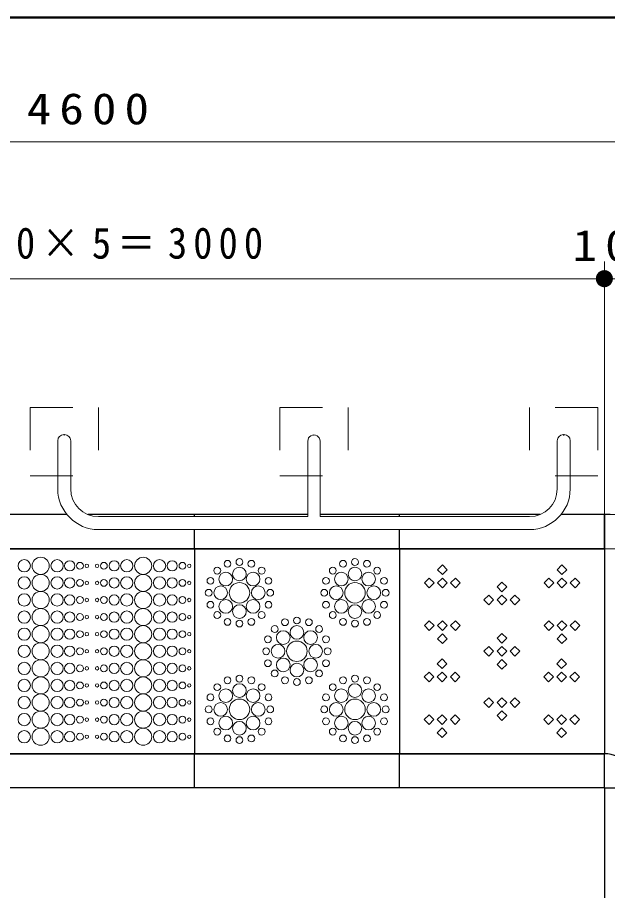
# Model space of a CAD drawing. Units: millimetres on the paper, scale 1:50. Extents: x -365 to 0, y -19 to 257.
# Drawn here: x -281.7 to -247.1, y 205.9 to 257 of the extents above; entities that cross this region are included whole.
import ezdxf

# ---------------------------------------------------------------- set-up
doc = ezdxf.new("R2010")
doc.units = ezdxf.units.MM
doc.linetypes.add('USER1', pattern=[4.5, 2.5, -2])
doc.layers.add('LY_1', color=7, linetype='Continuous', lineweight=13)
doc.layers.add('LY_3', color=7, linetype='Continuous', lineweight=13)
doc.styles.add('ＭＳ ゴシック', font='')
doc.styles.get('ＭＳ ゴシック').set_extended_font_data('MS Gothic')

# ---------------------------------------------------------------- blocks, each defined once
blk = doc.blocks.new('filled_dot')
at = {"color": 0, "linetype": 'Continuous', "lineweight": -2, "const_width": 1.25}
blk.add_lwpolyline([(-0.625, 0, 1), (0.625, 0, 1)], format="xyb", close=True, dxfattribs=at)

msp = doc.modelspace()

# ---------------------------------------------------------------- linework, layer by layer
at = {"layer": 'LY_1'}
for p, q in [((-323.32, 249.717), (-231.32, 249.717)), ((-247.32, 212.917), (-247.32, 242.717)), ((-307.32, 241.717), (-247.32, 241.717)), ((-247.32, 241.717), (-245.32, 241.717)), ((-278.96, 232.597), (-278.92, 232.597)), ((-278.96, 232.554), (-278.92, 232.554)), ((-264.34, 232.554), (-264.3, 232.554)), ((-249.68, 232.597), (-249.72, 232.597)), ((-249.72, 232.534), (-249.68, 232.534)), ((-279.32, 229.417), (-279.32, 232.237)), ((-278.56, 229.417), (-278.56, 232.237)), ((-264.68, 232.214), (-264.68, 227.797)), ((-263.96, 232.217), (-263.96, 227.797)), ((-250.08, 229.417), (-250.08, 232.237)), ((-249.32, 229.417), (-249.32, 232.237)), ((-276.94, 227.797), (-264.68, 227.797)), ((-251.7, 227.797), (-263.96, 227.797)), ((-251.7, 227.037), (-276.94, 227.037)), ((-257.086, 224.682), (-256.803, 224.965)), ((-256.803, 224.965), (-256.52, 224.682)), ((-250.086, 224.682), (-249.803, 224.965)), ((-249.803, 224.965), (-249.52, 224.682)), ((-256.803, 224.4), (-257.086, 224.682)), ((-256.52, 224.682), (-256.803, 224.4)), ((-249.803, 224.4), (-250.086, 224.682)), ((-249.52, 224.682), (-249.803, 224.4)), ((-257.569, 224.2), (-257.851, 223.917)), ((-257.851, 223.917), (-257.569, 223.634)), ((-257.286, 223.917), (-257.569, 224.2)), ((-257.569, 223.634), (-257.286, 223.917)), ((-256.803, 224.2), (-257.086, 223.917)), ((-257.086, 223.917), (-256.803, 223.634)), ((-256.52, 223.917), (-256.803, 224.2)), ((-256.803, 223.634), (-256.52, 223.917)), ((-256.037, 224.2), (-256.32, 223.917)), ((-256.32, 223.917), (-256.037, 223.634)), ((-255.754, 223.917), (-256.037, 224.2)), ((-256.037, 223.634), (-255.754, 223.917)), ((-253.603, 223.682), (-253.32, 223.965)), ((-253.32, 223.965), (-253.037, 223.682)), ((-250.569, 224.2), (-250.851, 223.917)), ((-250.851, 223.917), (-250.569, 223.634)), ((-250.286, 223.917), (-250.569, 224.2)), ((-250.569, 223.634), (-250.286, 223.917)), ((-249.803, 224.2), (-250.086, 223.917)), ((-250.086, 223.917), (-249.803, 223.634)), ((-249.52, 223.917), (-249.803, 224.2)), ((-249.803, 223.634), (-249.52, 223.917)), ((-249.037, 224.2), (-249.32, 223.917)), ((-249.32, 223.917), (-249.037, 223.634)), ((-248.754, 223.917), (-249.037, 224.2)), ((-249.037, 223.634), (-248.754, 223.917)), ((-253.32, 223.4), (-253.603, 223.682)), ((-253.037, 223.682), (-253.32, 223.4)), ((-254.086, 223.2), (-254.369, 222.917)), ((-254.369, 222.917), (-254.086, 222.634)), ((-253.803, 222.917), (-254.086, 223.2)), ((-254.086, 222.634), (-253.803, 222.917)), ((-253.32, 223.2), (-253.603, 222.917)), ((-253.603, 222.917), (-253.32, 222.634)), ((-253.037, 222.917), (-253.32, 223.2)), ((-253.32, 222.634), (-253.037, 222.917)), ((-252.554, 223.2), (-252.837, 222.917)), ((-252.837, 222.917), (-252.554, 222.634)), ((-252.272, 222.917), (-252.554, 223.2)), ((-252.554, 222.634), (-252.272, 222.917)), ((-257.569, 221.7), (-257.851, 221.417)), ((-257.851, 221.417), (-257.569, 221.134)), ((-257.286, 221.417), (-257.569, 221.7)), ((-257.569, 221.134), (-257.286, 221.417)), ((-256.803, 221.7), (-257.086, 221.417)), ((-257.086, 221.417), (-256.803, 221.134)), ((-256.52, 221.417), (-256.803, 221.7)), ((-256.803, 221.134), (-256.52, 221.417)), ((-256.037, 221.7), (-256.32, 221.417)), ((-256.32, 221.417), (-256.037, 221.134)), ((-255.754, 221.417), (-256.037, 221.7)), ((-256.037, 221.134), (-255.754, 221.417)), ((-250.569, 221.7), (-250.851, 221.417)), ((-250.851, 221.417), (-250.569, 221.134)), ((-250.286, 221.417), (-250.569, 221.7)), ((-250.569, 221.134), (-250.286, 221.417)), ((-249.803, 221.7), (-250.086, 221.417)), ((-250.086, 221.417), (-249.803, 221.134)), ((-249.52, 221.417), (-249.803, 221.7)), ((-249.803, 221.134), (-249.52, 221.417)), ((-249.037, 221.7), (-249.32, 221.417)), ((-249.32, 221.417), (-249.037, 221.134)), ((-248.754, 221.417), (-249.037, 221.7)), ((-249.037, 221.134), (-248.754, 221.417)), ((-257.086, 220.651), (-256.803, 220.934)), ((-256.803, 220.934), (-256.52, 220.651)), ((-253.603, 220.682), (-253.32, 220.965)), ((-253.32, 220.4), (-253.603, 220.682)), ((-253.32, 220.965), (-253.037, 220.682)), ((-253.037, 220.682), (-253.32, 220.4)), ((-250.086, 220.651), (-249.803, 220.934)), ((-249.803, 220.934), (-249.52, 220.651)), ((-256.803, 220.368), (-257.086, 220.651)), ((-256.52, 220.651), (-256.803, 220.368)), ((-254.086, 220.2), (-254.369, 219.917)), ((-253.803, 219.917), (-254.086, 220.2)), ((-253.32, 220.2), (-253.603, 219.917)), ((-253.037, 219.917), (-253.32, 220.2)), ((-252.554, 220.2), (-252.837, 219.917)), ((-252.272, 219.917), (-252.554, 220.2)), ((-249.803, 220.368), (-250.086, 220.651)), ((-249.52, 220.651), (-249.803, 220.368)), ((-254.369, 219.917), (-254.086, 219.634)), ((-254.086, 219.634), (-253.803, 219.917)), ((-253.603, 219.917), (-253.32, 219.634)), ((-253.32, 219.634), (-253.037, 219.917)), ((-252.837, 219.917), (-252.554, 219.634)), ((-252.554, 219.634), (-252.272, 219.917)), ((-257.103, 219.182), (-256.82, 219.465)), ((-256.82, 218.9), (-257.103, 219.182)), ((-256.82, 219.465), (-256.537, 219.182)), ((-256.537, 219.182), (-256.82, 218.9)), ((-253.603, 219.151), (-253.32, 219.434)), ((-253.32, 218.868), (-253.603, 219.151)), ((-253.32, 219.434), (-253.037, 219.151)), ((-253.037, 219.151), (-253.32, 218.868)), ((-250.103, 219.182), (-249.82, 219.465)), ((-249.82, 218.9), (-250.103, 219.182)), ((-249.82, 219.465), (-249.537, 219.182)), ((-249.537, 219.182), (-249.82, 218.9)), ((-257.586, 218.7), (-257.869, 218.417)), ((-257.303, 218.417), (-257.586, 218.7)), ((-256.82, 218.7), (-257.103, 218.417)), ((-256.537, 218.417), (-256.82, 218.7)), ((-256.054, 218.7), (-256.337, 218.417)), ((-255.772, 218.417), (-256.054, 218.7)), ((-250.586, 218.7), (-250.869, 218.417)), ((-250.303, 218.417), (-250.586, 218.7)), ((-249.82, 218.7), (-250.103, 218.417)), ((-249.537, 218.417), (-249.82, 218.7)), ((-249.054, 218.7), (-249.337, 218.417)), ((-248.772, 218.417), (-249.054, 218.7)), ((-257.869, 218.417), (-257.586, 218.134)), ((-257.586, 218.134), (-257.303, 218.417)), ((-257.103, 218.417), (-256.82, 218.134)), ((-256.82, 218.134), (-256.537, 218.417)), ((-256.337, 218.417), (-256.054, 218.134)), ((-256.054, 218.134), (-255.772, 218.417)), ((-250.869, 218.417), (-250.586, 218.134)), ((-250.586, 218.134), (-250.303, 218.417)), ((-250.103, 218.417), (-249.82, 218.134)), ((-249.82, 218.134), (-249.537, 218.417)), ((-249.337, 218.417), (-249.054, 218.134)), ((-249.054, 218.134), (-248.772, 218.417)), ((-254.086, 217.2), (-254.369, 216.917)), ((-253.803, 216.917), (-254.086, 217.2)), ((-253.32, 217.2), (-253.603, 216.917)), ((-253.037, 216.917), (-253.32, 217.2)), ((-252.554, 217.2), (-252.837, 216.917)), ((-252.272, 216.917), (-252.554, 217.2)), ((-254.369, 216.917), (-254.086, 216.634)), ((-254.086, 216.634), (-253.803, 216.917)), ((-253.603, 216.917), (-253.32, 216.634)), ((-253.32, 216.634), (-253.037, 216.917)), ((-252.837, 216.917), (-252.554, 216.634)), ((-252.554, 216.634), (-252.272, 216.917)), ((-257.586, 216.2), (-257.869, 215.917)), ((-257.303, 215.917), (-257.586, 216.2)), ((-256.82, 216.2), (-257.103, 215.917)), ((-256.537, 215.917), (-256.82, 216.2)), ((-256.054, 216.2), (-256.337, 215.917)), ((-255.772, 215.917), (-256.054, 216.2)), ((-253.603, 216.151), (-253.32, 216.434)), ((-253.32, 215.868), (-253.603, 216.151)), ((-253.32, 216.434), (-253.037, 216.151)), ((-253.037, 216.151), (-253.32, 215.868)), ((-250.586, 216.2), (-250.869, 215.917)), ((-250.303, 215.917), (-250.586, 216.2)), ((-249.82, 216.2), (-250.103, 215.917)), ((-249.537, 215.917), (-249.82, 216.2)), ((-249.054, 216.2), (-249.337, 215.917)), ((-248.772, 215.917), (-249.054, 216.2)), ((-257.869, 215.917), (-257.586, 215.634)), ((-257.586, 215.634), (-257.303, 215.917)), ((-257.103, 215.917), (-256.82, 215.634)), ((-256.82, 215.634), (-256.537, 215.917)), ((-256.337, 215.917), (-256.054, 215.634)), ((-256.054, 215.634), (-255.772, 215.917)), ((-250.869, 215.917), (-250.586, 215.634)), ((-250.586, 215.634), (-250.303, 215.917)), ((-250.103, 215.917), (-249.82, 215.634)), ((-249.82, 215.634), (-249.537, 215.917)), ((-249.337, 215.917), (-249.054, 215.634)), ((-249.054, 215.634), (-248.772, 215.917)), ((-257.103, 215.151), (-256.82, 215.434)), ((-256.82, 214.868), (-257.103, 215.151)), ((-256.82, 215.434), (-256.537, 215.151)), ((-256.537, 215.151), (-256.82, 214.868)), ((-250.103, 215.151), (-249.82, 215.434)), ((-249.82, 214.868), (-250.103, 215.151)), ((-249.82, 215.434), (-249.537, 215.151)), ((-249.537, 215.151), (-249.82, 214.868))]:
    msp.add_line(p, q, dxfattribs=at)
at = {"layer": 'LY_1', "color": 4, "linetype": 'USER1'}
for p, q in [((-280.94, 234.177), (-280.94, 230.177)), ((-280.94, 234.177), (-276.94, 234.177)), ((-276.94, 234.177), (-276.94, 230.177)), ((-266.32, 234.177), (-262.32, 234.177)), ((-266.32, 234.177), (-266.32, 230.177)), ((-262.32, 234.177), (-262.32, 230.177)), ((-247.7, 234.177), (-251.7, 234.177)), ((-251.7, 234.177), (-251.7, 230.177)), ((-247.7, 234.177), (-247.7, 230.177)), ((-280.94, 230.177), (-276.94, 230.177)), ((-266.32, 230.177), (-262.32, 230.177)), ((-247.7, 230.177), (-251.7, 230.177))]:
    msp.add_line(p, q, dxfattribs=at)
at = {"layer": 'LY_1', "lineweight": 25}
for p, q in [((-278.788, 227.917), (-283.32, 227.917)), ((-271.32, 227.917), (-277.552, 227.917)), ((-271.32, 227.797), (-271.32, 227.917)), ((-264.68, 227.917), (-271.32, 227.917)), ((-259.32, 227.917), (-263.96, 227.917)), ((-259.32, 227.797), (-259.32, 227.917)), ((-251.088, 227.917), (-259.32, 227.917)), ((-247.32, 227.917), (-249.852, 227.917)), ((-247.32, 227.917), (-247.32, 225.917)), ((-247.32, 225.917), (-247.32, 227.917)), ((-271.32, 225.917), (-271.32, 227.037)), ((-259.32, 225.917), (-259.32, 227.037)), ((-283.32, 225.917), (-271.32, 225.917)), ((-271.32, 225.917), (-283.32, 225.917)), ((-271.32, 225.917), (-283.32, 225.917)), ((-271.32, 225.917), (-271.32, 213.917)), ((-271.32, 225.917), (-271.32, 213.917)), ((-271.32, 225.917), (-259.32, 225.917)), ((-259.32, 225.917), (-271.32, 225.917)), ((-259.32, 225.917), (-271.32, 225.917)), ((-259.32, 225.917), (-259.32, 213.917)), ((-259.32, 225.917), (-259.32, 213.917)), ((-259.32, 225.917), (-247.32, 225.917)), ((-247.32, 225.917), (-259.32, 225.917)), ((-247.32, 225.917), (-259.32, 225.917)), ((-247.32, 225.917), (-247.32, 213.917)), ((-283.32, 213.917), (-271.32, 213.917)), ((-271.32, 213.917), (-283.32, 213.917)), ((-271.32, 213.917), (-259.32, 213.917)), ((-271.32, 211.917), (-271.32, 213.917)), ((-271.32, 211.917), (-271.32, 213.917)), ((-259.32, 213.917), (-271.32, 213.917)), ((-259.32, 213.917), (-247.32, 213.917)), ((-259.32, 211.917), (-259.32, 213.917)), ((-259.32, 211.917), (-259.32, 213.917)), ((-247.32, 213.917), (-259.32, 213.917)), ((-247.32, 211.917), (-247.32, 213.917)), ((-247.32, 211.917), (-247.32, 213.917)), ((-271.32, 211.917), (-283.32, 211.917)), ((-259.32, 211.917), (-271.32, 211.917)), ((-247.32, 211.917), (-259.32, 211.917)), ((-247.32, 211.917), (-247.32, 199.917)), ((-247.32, 211.917), (-245.32, 211.917)), ((-247.32, 211.917), (-245.32, 211.917))]:
    msp.add_line(p, q, dxfattribs=at)
at = {"layer": 'LY_1'}
for centre, radius in [((-281.28, 224.917), 0.36), ((-280.32, 224.917), 0.5), ((-279.36, 224.917), 0.36), ((-275.28, 224.917), 0.36), ((-274.32, 224.917), 0.5), ((-273.36, 224.917), 0.36), ((-278.62, 224.917), 0.3), ((-278.02, 224.917), 0.2), ((-277.62, 224.917), 0.1), ((-277.02, 224.917), 0.1), ((-276.62, 224.917), 0.2), ((-276.02, 224.917), 0.3), ((-272.62, 224.917), 0.3), ((-272.02, 224.917), 0.2), ((-271.62, 224.917), 0.1), ((-281.28, 223.917), 0.36), ((-280.32, 223.917), 0.5), ((-279.36, 223.917), 0.36), ((-275.28, 223.917), 0.36), ((-274.32, 223.917), 0.5), ((-273.36, 223.917), 0.36), ((-278.62, 223.917), 0.3), ((-278.02, 223.917), 0.2), ((-277.62, 223.917), 0.1), ((-277.02, 223.917), 0.1), ((-276.62, 223.917), 0.2), ((-276.02, 223.917), 0.3), ((-272.62, 223.917), 0.3), ((-272.02, 223.917), 0.2), ((-271.62, 223.917), 0.1), ((-281.28, 222.917), 0.36), ((-280.32, 222.917), 0.5), ((-279.36, 222.917), 0.36), ((-275.28, 222.917), 0.36), ((-274.32, 222.917), 0.5), ((-273.36, 222.917), 0.36), ((-278.62, 222.917), 0.3), ((-278.02, 222.917), 0.2), ((-277.62, 222.917), 0.1), ((-277.02, 222.917), 0.1), ((-276.62, 222.917), 0.2), ((-276.02, 222.917), 0.3), ((-272.62, 222.917), 0.3), ((-272.02, 222.917), 0.2), ((-271.62, 222.917), 0.1), ((-281.28, 221.917), 0.36), ((-280.32, 221.917), 0.5), ((-279.36, 221.917), 0.36), ((-278.62, 221.917), 0.3), ((-276.02, 221.917), 0.3), ((-275.28, 221.917), 0.36), ((-274.32, 221.917), 0.5), ((-273.36, 221.917), 0.36), ((-272.62, 221.917), 0.3), ((-278.02, 221.917), 0.2), ((-277.62, 221.917), 0.1), ((-277.02, 221.917), 0.1), ((-276.62, 221.917), 0.2), ((-272.02, 221.917), 0.2), ((-271.62, 221.917), 0.1), ((-281.28, 220.917), 0.36), ((-280.32, 220.917), 0.5), ((-279.36, 220.917), 0.36), ((-278.62, 220.917), 0.3), ((-276.02, 220.917), 0.3), ((-275.28, 220.917), 0.36), ((-274.32, 220.917), 0.5), ((-273.36, 220.917), 0.36), ((-272.62, 220.917), 0.3), ((-278.02, 220.917), 0.2), ((-277.62, 220.917), 0.1), ((-277.02, 220.917), 0.1), ((-276.62, 220.917), 0.2), ((-272.02, 220.917), 0.2), ((-271.62, 220.917), 0.1), ((-281.28, 219.917), 0.36), ((-280.32, 219.917), 0.5), ((-279.36, 219.917), 0.36), ((-278.62, 219.917), 0.3), ((-276.02, 219.917), 0.3), ((-275.28, 219.917), 0.36), ((-274.32, 219.917), 0.5), ((-273.36, 219.917), 0.36), ((-272.62, 219.917), 0.3), ((-278.02, 219.917), 0.2), ((-277.62, 219.917), 0.1), ((-277.02, 219.917), 0.1), ((-276.62, 219.917), 0.2), ((-272.02, 219.917), 0.2), ((-271.62, 219.917), 0.1), ((-281.28, 218.917), 0.36), ((-280.32, 218.917), 0.5), ((-279.36, 218.917), 0.36), ((-278.62, 218.917), 0.3), ((-276.02, 218.917), 0.3), ((-275.28, 218.917), 0.36), ((-274.32, 218.917), 0.5), ((-273.36, 218.917), 0.36), ((-272.62, 218.917), 0.3), ((-278.02, 218.917), 0.2), ((-277.62, 218.917), 0.1), ((-277.02, 218.917), 0.1), ((-276.62, 218.917), 0.2), ((-272.02, 218.917), 0.2), ((-271.62, 218.917), 0.1), ((-281.28, 217.917), 0.36), ((-280.32, 217.917), 0.5), ((-279.36, 217.917), 0.36), ((-278.62, 217.917), 0.3), ((-276.02, 217.917), 0.3), ((-275.28, 217.917), 0.36), ((-274.32, 217.917), 0.5), ((-273.36, 217.917), 0.36), ((-272.62, 217.917), 0.3), ((-278.02, 217.917), 0.2), ((-277.62, 217.917), 0.1), ((-277.02, 217.917), 0.1), ((-276.62, 217.917), 0.2), ((-272.02, 217.917), 0.2), ((-271.62, 217.917), 0.1), ((-281.28, 216.917), 0.36), ((-280.32, 216.917), 0.5), ((-279.36, 216.917), 0.36), ((-278.62, 216.917), 0.3), ((-278.02, 216.917), 0.2), ((-276.62, 216.917), 0.2), ((-276.02, 216.917), 0.3), ((-275.28, 216.917), 0.36), ((-274.32, 216.917), 0.5), ((-273.36, 216.917), 0.36), ((-272.62, 216.917), 0.3), ((-272.02, 216.917), 0.2), ((-277.62, 216.917), 0.1), ((-277.02, 216.917), 0.1), ((-271.62, 216.917), 0.1), ((-281.28, 215.917), 0.36), ((-280.32, 215.917), 0.5), ((-279.36, 215.917), 0.36), ((-278.62, 215.917), 0.3), ((-278.02, 215.917), 0.2), ((-276.62, 215.917), 0.2), ((-276.02, 215.917), 0.3), ((-275.28, 215.917), 0.36), ((-274.32, 215.917), 0.5), ((-273.36, 215.917), 0.36), ((-272.62, 215.917), 0.3), ((-272.02, 215.917), 0.2), ((-277.62, 215.917), 0.1), ((-277.02, 215.917), 0.1), ((-271.62, 215.917), 0.1), ((-281.28, 214.917), 0.36), ((-280.32, 214.917), 0.5), ((-279.36, 214.917), 0.36), ((-278.62, 214.917), 0.3), ((-278.02, 214.917), 0.2), ((-276.62, 214.917), 0.2), ((-276.02, 214.917), 0.3), ((-275.28, 214.917), 0.36), ((-274.32, 214.917), 0.5), ((-273.36, 214.917), 0.36), ((-272.62, 214.917), 0.3), ((-272.02, 214.917), 0.2), ((-277.62, 214.917), 0.1), ((-277.02, 214.917), 0.1), ((-271.62, 214.917), 0.1)]:
    msp.add_circle(centre, radius, dxfattribs=at)
at = {"layer": 'LY_1', "color": 211}
for centre, radius in [((-268.683, 225.137), 0.2), ((-261.92, 225.137), 0.2), ((-269.983, 224.637), 0.2), ((-269.383, 225.037), 0.2), ((-268.683, 224.437), 0.4), ((-267.983, 225.037), 0.2), ((-267.383, 224.637), 0.2), ((-263.22, 224.637), 0.2), ((-262.62, 225.037), 0.2), ((-261.92, 224.437), 0.4), ((-261.22, 225.037), 0.2), ((-260.62, 224.637), 0.2), ((-269.483, 224.137), 0.4), ((-267.883, 224.137), 0.4), ((-262.72, 224.137), 0.4), ((-261.12, 224.137), 0.4), ((-270.383, 224.037), 0.2), ((-268.683, 223.337), 0.6), ((-266.983, 224.037), 0.2), ((-263.62, 224.037), 0.2), ((-261.92, 223.337), 0.6), ((-260.22, 224.037), 0.2), ((-270.483, 223.337), 0.2), ((-269.783, 223.337), 0.4), ((-267.583, 223.337), 0.4), ((-266.883, 223.337), 0.2), ((-263.72, 223.337), 0.2), ((-263.02, 223.337), 0.4), ((-260.82, 223.337), 0.4), ((-260.12, 223.337), 0.2), ((-270.383, 222.637), 0.2), ((-269.483, 222.537), 0.4), ((-267.883, 222.537), 0.4), ((-266.983, 222.637), 0.2), ((-263.62, 222.637), 0.2), ((-262.72, 222.537), 0.4), ((-261.12, 222.537), 0.4), ((-260.22, 222.637), 0.2), ((-269.983, 222.037), 0.2), ((-268.683, 222.237), 0.4), ((-267.383, 222.037), 0.2), ((-263.22, 222.037), 0.2), ((-261.92, 222.237), 0.4), ((-260.62, 222.037), 0.2), ((-269.383, 221.637), 0.2), ((-268.683, 221.537), 0.2), ((-267.983, 221.637), 0.2), ((-266.02, 221.617), 0.2), ((-265.32, 221.717), 0.2), ((-264.62, 221.617), 0.2), ((-262.62, 221.637), 0.2), ((-261.92, 221.537), 0.2), ((-261.22, 221.637), 0.2), ((-266.62, 221.217), 0.2), ((-265.32, 221.017), 0.4), ((-264.02, 221.217), 0.2), ((-267.02, 220.617), 0.2), ((-266.12, 220.717), 0.4), ((-264.52, 220.717), 0.4), ((-263.62, 220.617), 0.2), ((-266.42, 219.917), 0.4), ((-265.32, 219.917), 0.6), ((-264.22, 219.917), 0.4), ((-267.12, 219.917), 0.2), ((-263.52, 219.917), 0.2), ((-267.02, 219.217), 0.2), ((-266.12, 219.117), 0.4), ((-265.32, 218.817), 0.4), ((-264.52, 219.117), 0.4), ((-263.62, 219.217), 0.2), ((-266.62, 218.617), 0.2), ((-264.02, 218.617), 0.2), ((-269.383, 218.217), 0.2), ((-268.683, 218.317), 0.2), ((-267.983, 218.217), 0.2), ((-266.02, 218.217), 0.2), ((-265.32, 218.117), 0.2), ((-264.62, 218.217), 0.2), ((-262.62, 218.217), 0.2), ((-261.92, 218.317), 0.2), ((-261.22, 218.217), 0.2), ((-269.983, 217.817), 0.2), ((-269.483, 217.317), 0.4), ((-268.683, 217.617), 0.4), ((-267.883, 217.317), 0.4), ((-267.383, 217.817), 0.2), ((-263.22, 217.817), 0.2), ((-262.72, 217.317), 0.4), ((-261.92, 217.617), 0.4), ((-261.12, 217.317), 0.4), ((-260.62, 217.817), 0.2), ((-270.383, 217.217), 0.2), ((-268.683, 216.517), 0.6), ((-266.983, 217.217), 0.2), ((-263.62, 217.217), 0.2), ((-261.92, 216.517), 0.6), ((-260.22, 217.217), 0.2), ((-270.483, 216.517), 0.2), ((-269.783, 216.517), 0.4), ((-267.583, 216.517), 0.4), ((-266.883, 216.517), 0.2), ((-263.72, 216.517), 0.2), ((-263.02, 216.517), 0.4), ((-260.82, 216.517), 0.4), ((-260.12, 216.517), 0.2), ((-269.483, 215.717), 0.4), ((-267.883, 215.717), 0.4), ((-262.72, 215.717), 0.4), ((-261.12, 215.717), 0.4), ((-270.383, 215.817), 0.2), ((-268.683, 215.417), 0.4), ((-266.983, 215.817), 0.2), ((-263.62, 215.817), 0.2), ((-261.92, 215.417), 0.4), ((-260.22, 215.817), 0.2), ((-269.983, 215.217), 0.2), ((-267.383, 215.217), 0.2), ((-263.22, 215.217), 0.2), ((-260.62, 215.217), 0.2), ((-269.383, 214.817), 0.2), ((-268.683, 214.717), 0.2), ((-267.983, 214.817), 0.2), ((-262.62, 214.817), 0.2), ((-261.92, 214.717), 0.2), ((-261.22, 214.817), 0.2)]:
    msp.add_circle(centre, radius, dxfattribs=at)
at = {"layer": 'LY_1'}
for centre, radius, start, end in [((-278.96, 232.237), 0.36, 90, 180), ((-278.92, 232.237), 0.36, 0, 90), ((-264.32, 232.217), 0.36, 360, 180.3487), ((-249.72, 232.237), 0.36, 90, 180), ((-249.68, 232.237), 0.36, 0, 90), ((-276.94, 229.417), 2.38, 180, 270), ((-276.94, 229.417), 1.62, 180, 270), ((-251.7, 229.417), 2.38, 270, 0), ((-251.7, 229.417), 1.62, 270, 0)]:
    msp.add_arc(centre, radius, start, end, dxfattribs=at)
at = {"layer": 'LY_1', "lineweight": 25}
for radius, start in [(16, 80.2829), (14, 0), (2, 360)]:
    msp.add_arc((-247.32, 211.917), radius, start, 90, dxfattribs=at)
at = {"layer": 'LY_3', "lineweight": 50}
msp.add_line((0, 257), (-365, 257), dxfattribs=at)

# ---------------------------------------------------------------- block references
at = {"layer": 'LY_1', "xscale": 0.4, "yscale": 0.4, "rotation": 180}
msp.add_blockref('filled_dot', (-247.32, 241.717), dxfattribs=at)
at = {"layer": 'LY_1', "xscale": 0.4, "yscale": 0.4}
msp.add_blockref('filled_dot', (-247.32, 241.717), dxfattribs=at)

# ---------------------------------------------------------------- texts
at = {"layer": 'LY_1', "char_height": 1.833, "attachment_point": 8, "style": 'ＭＳ ゴシック'}
for s, insert in [('\\T1.33;\\W1.15;4600', (-277.32, 250.717)), ('\\T1.32;\\W0.9;＠600×5＝3000', (-277.32, 242.717)), ('\\T1.33;\\W1.15;100', (-246.32, 242.717))]:
    msp.add_mtext(s, dxfattribs=dict(at, insert=insert))

doc.saveas('drawing.dxf')
